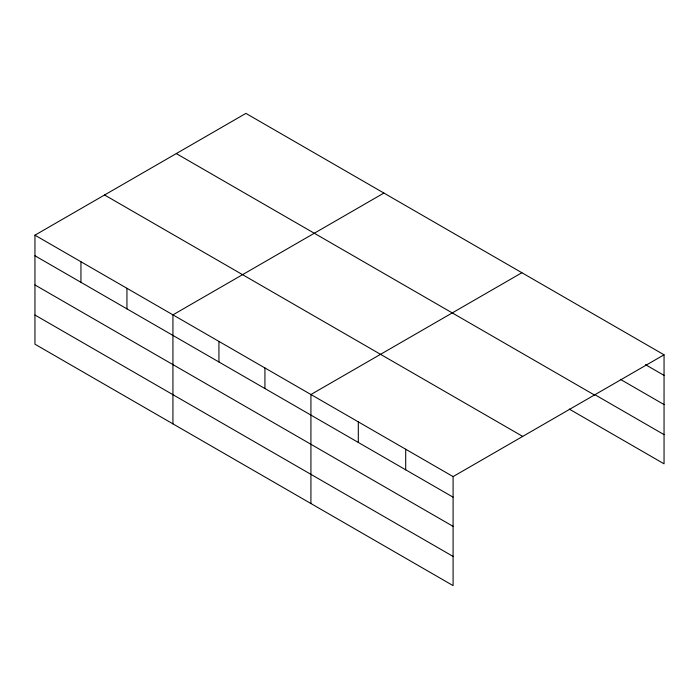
<?xml version="1.0" encoding="UTF-8"?>
<svg xmlns="http://www.w3.org/2000/svg" width="699" height="699" viewBox="0 0 699 699"><rect width="100%" height="100%" fill="white"/><g stroke="black" fill="none" stroke-linecap="round" stroke-linejoin="round"><path stroke-width="1.05" d="M453.092 526.356L453.092 476.596L34.95 235.187L34.95 344.196L453.092 585.613L453.092 526.356L34.95 284.947M569.274 409.09L664.05 463.813L664.05 354.804L245.908 113.387L34.95 235.187M383.9 193.055L172.933 314.856L172.933 423.865M521.882 272.724L310.924 394.516L310.924 503.533M453.092 476.596L664.05 354.804M645.465 364.651L664.05 375.38M620.38 379.347L664.05 404.564M594.36 394.393L664.05 434.629M176.297 153.579L594.43 394.996M104.57 194.995L522.703 436.403M34.95 255.764L453.092 497.172M34.95 315.013L453.092 556.43M405.7 449.239L405.7 469.815M358.316 421.881L358.316 442.458M264.93 367.962L264.93 388.539M218.936 341.409L218.936 361.986M126.938 288.294L126.938 308.879M80.944 261.741L80.944 282.317"/></g></svg>
